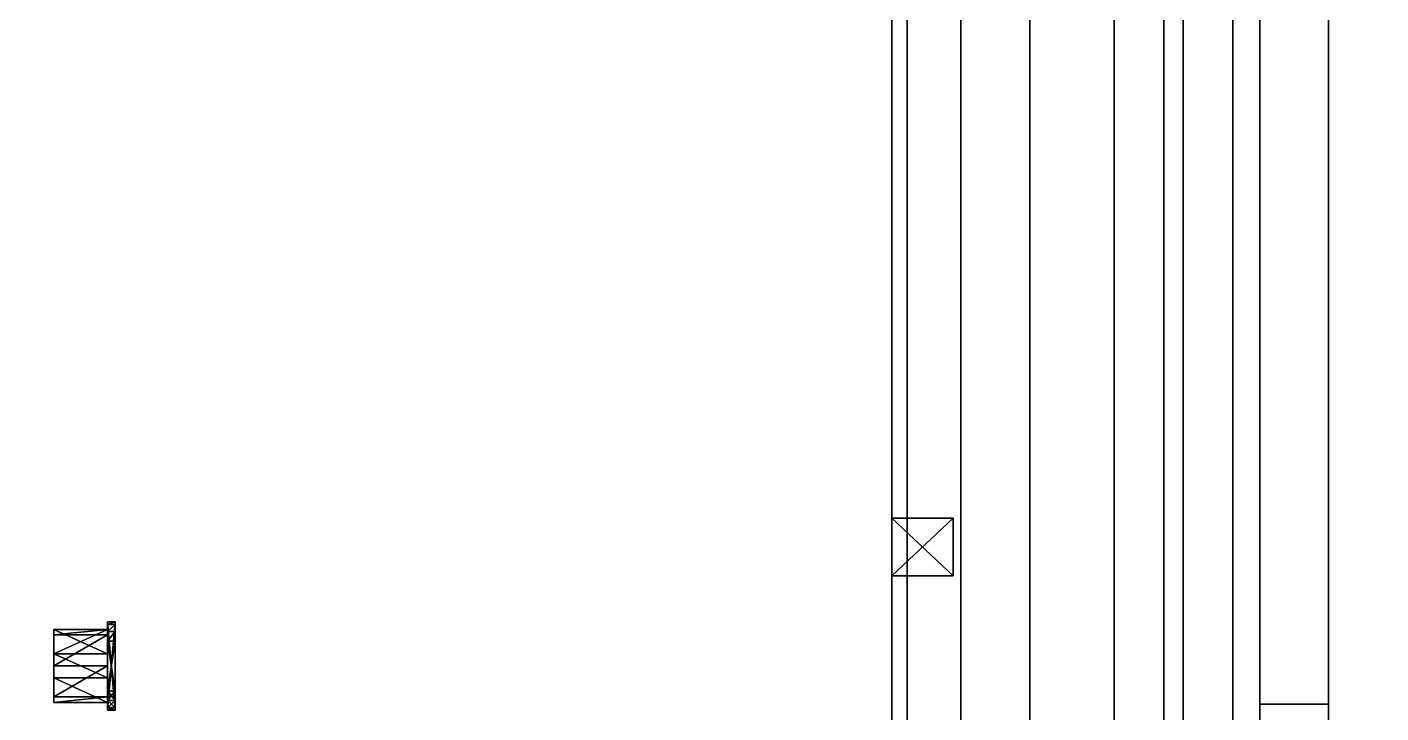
# Model space of a CAD drawing. Extents: x -100 to 4856, y -100 to 4830.
# Drawn here: x 248.3 to 601.6, y 2645.2 to 2824.1 of the extents above; entities that cross this region are included whole.
import ezdxf

# ---------------------------------------------------------------- set-up
doc = ezdxf.new("R2010")
doc.units = 0
for name, color, linetype in [('LAYER0', 7, 'CONTINUOUS'), ('LAYER149', 7, 'CONTINUOUS'), ('LAYER153', 7, 'CONTINUOUS'), ('LAYER162', 7, 'CONTINUOUS'), ('LAYER202', 7, 'CONTINUOUS'), ('LAYER211', 7, 'CONTINUOUS'), ('LAYER230', 7, 'CONTINUOUS'), ('LAYER239', 7, 'CONTINUOUS'), ('LAYER360', 9, 'CONTINUOUS'), ('LAYER539', 7, 'CONTINUOUS'), ('LAYER541', 7, 'CONTINUOUS'), ('LAYER544', 253, 'CONTINUOUS'), ('LAYER551', 7, 'CONTINUOUS'), ('LAYER564', 7, 'CONTINUOUS'), ('LAYER566', 7, 'CONTINUOUS'), ('LAYER569', 253, 'CONTINUOUS'), ('LAYER576', 7, 'CONTINUOUS'), ('LAYER589', 7, 'CONTINUOUS'), ('LAYER591', 7, 'CONTINUOUS'), ('LAYER594', 253, 'CONTINUOUS'), ('LAYER601', 7, 'CONTINUOUS'), ('LAYER614', 7, 'CONTINUOUS'), ('LAYER616', 7, 'CONTINUOUS'), ('LAYER619', 253, 'CONTINUOUS'), ('LAYER626', 7, 'CONTINUOUS'), ('LAYER640', 9, 'CONTINUOUS'), ('LAYER698', 9, 'CONTINUOUS')]:
    doc.layers.add(name, color=color, linetype=linetype)

msp = doc.modelspace()

# ---------------------------------------------------------------- linework, layer by layer
at = {"layer": 'LAYER0', "invisible_edges": 1}
for points in [[(4856, 4830, -5), (-100, -100, -5), (-100, 4830, -5), (4856, 4830, -5)], [(-100, -100, -5), (4856, 4830, -5), (4856, -100, -5), (-100, -100, -5)], [(4856, -100), (-100, 4830), (-100, -100), (4856, -100)], [(-100, 4830), (4856, -100), (4856, 4830), (-100, 4830)]]:
    msp.add_3dface(points, dxfattribs=at)
at = {"layer": 'LAYER149', "invisible_edges": 1}
for points in [[(20, 3036, 80), (570, 2256, 80), (20, 2256, 80), (20, 3036, 80)], [(570, 2256, 80), (20, 3036, 80), (570, 3036, 80), (570, 2256, 80)], [(570, 3036, 98), (20, 2256, 98), (570, 2256, 98), (570, 3036, 98)], [(20, 2256, 98), (570, 3036, 98), (20, 3036, 98), (20, 2256, 98)], [(570, 3036, 98), (570, 2256, 80), (570, 3036, 80), (570, 3036, 98)], [(570, 2256, 80), (570, 3036, 98), (570, 2256, 98), (570, 2256, 80)]]:
    msp.add_3dface(points, dxfattribs=at)
at = {"layer": 'LAYER153', "invisible_edges": 1}
for points in [[(532, 3036, 80), (532, 2256), (532, 2256, 80), (532, 3036, 80)], [(532, 2256), (532, 3036, 80), (532, 3036), (532, 2256)], [(550, 3036), (532, 2256), (532, 3036), (550, 3036)], [(532, 2256), (550, 3036), (550, 2256), (532, 2256)], [(550, 2256, 80), (532, 3036, 80), (532, 2256, 80), (550, 2256, 80)], [(532, 3036, 80), (550, 2256, 80), (550, 3036, 80), (532, 3036, 80)], [(550, 3036), (550, 2256, 80), (550, 2256), (550, 3036)], [(550, 2256, 80), (550, 3036), (550, 3036, 80), (550, 2256, 80)]]:
    msp.add_3dface(points, dxfattribs=at)
at = {"layer": 'LAYER162', "invisible_edges": 1}
for points in [[(20, 2256, 2539), (570, 3036, 2539), (20, 3036, 2539), (20, 2256, 2539)], [(570, 3036, 2539), (20, 2256, 2539), (570, 2256, 2539), (570, 3036, 2539)], [(570, 2256, 2521), (20, 3036, 2521), (570, 3036, 2521), (570, 2256, 2521)], [(20, 3036, 2521), (570, 2256, 2521), (20, 2256, 2521), (20, 3036, 2521)], [(570, 2256, 2521), (570, 3036, 2539), (570, 2256, 2539), (570, 2256, 2521)], [(570, 3036, 2539), (570, 2256, 2521), (570, 3036, 2521), (570, 3036, 2539)]]:
    msp.add_3dface(points, dxfattribs=at)
at = {"layer": 'LAYER202', "invisible_edges": 1}
for points in [[(44.6, 2256, 1984), (510, 3036, 1984), (44.6, 3036, 1984), (44.6, 2256, 1984)], [(510, 3036, 1984), (44.6, 2256, 1984), (510, 2256, 1984), (510, 3036, 1984)], [(510, 2256, 1966), (44.6, 3036, 1966), (510, 3036, 1966), (510, 2256, 1966)], [(44.6, 3036, 1966), (510, 2256, 1966), (44.6, 2256, 1966), (44.6, 3036, 1966)], [(510, 2256, 1966), (510, 3036, 1984), (510, 2256, 1984), (510, 2256, 1966)], [(510, 3036, 1984), (510, 2256, 1966), (510, 3036, 1966), (510, 3036, 1984)]]:
    msp.add_3dface(points, dxfattribs=at)
at = {"layer": 'LAYER211'}
for points in [[(269.3, 2646, 1995), (269.3, 2669, 1979), (269.3, 2669, 1995), (269.3, 2646, 1995)], [(269.3, 2646, 1979), (269.3, 2669, 1979), (269.3, 2646, 1995), (269.3, 2646, 1979)], [(271.29, 2669, 1995), (269.3, 2646, 1995), (271.29, 2646, 1995), (271.29, 2669, 1995)], [(269.3, 2669, 1995), (269.3, 2646, 1995), (271.29, 2669, 1995), (269.3, 2669, 1995)], [(271.29, 2669, 1979), (269.3, 2669, 1995), (271.29, 2669, 1995), (271.29, 2669, 1979)], [(269.3, 2669, 1979), (269.3, 2669, 1995), (271.29, 2669, 1979), (269.3, 2669, 1979)], [(269.3, 2669, 1995), (271.29, 2669, 1979), (269.3, 2669, 1979), (269.3, 2669, 1995)], [(271.29, 2669, 1995), (271.29, 2669, 1979), (269.3, 2669, 1995), (271.29, 2669, 1995)], [(271.29, 2646, 1995), (269.3, 2669, 1995), (271.29, 2669, 1995), (271.29, 2646, 1995)], [(269.3, 2646, 1995), (269.3, 2669, 1995), (271.29, 2646, 1995), (269.3, 2646, 1995)], [(269.3, 2668.33, 1976.5), (271.29, 2669, 1979), (271.29, 2668.33, 1976.5), (269.3, 2668.33, 1976.5)], [(269.3, 2669, 1979), (271.29, 2669, 1979), (269.3, 2668.33, 1976.5), (269.3, 2669, 1979)], [(269.3, 2646, 1979), (269.3, 2669, 1995), (269.3, 2669, 1979), (269.3, 2646, 1979)], [(269.3, 2646, 1995), (269.3, 2669, 1995), (269.3, 2646, 1979), (269.3, 2646, 1995)], [(269.3, 2646.67, 1976.5), (269.3, 2669, 1979), (269.3, 2668.33, 1976.5), (269.3, 2646.67, 1976.5)], [(269.3, 2646, 1979), (269.3, 2669, 1979), (269.3, 2646.67, 1976.5), (269.3, 2646, 1979)], [(269.3, 2668.33, 1976.5), (269.3, 2646, 1979), (269.3, 2669, 1979), (269.3, 2668.33, 1976.5)], [(271.29, 2669, 1979), (269.3, 2668.33, 1976.5), (271.29, 2668.33, 1976.5), (271.29, 2669, 1979)], [(269.3, 2669, 1979), (269.3, 2668.33, 1976.5), (271.29, 2669, 1979), (269.3, 2669, 1979)], [(269.3, 2666.5, 1974.67), (271.29, 2668.33, 1976.5), (271.29, 2666.5, 1974.67), (269.3, 2666.5, 1974.67)], [(269.3, 2668.33, 1976.5), (271.29, 2668.33, 1976.5), (269.3, 2666.5, 1974.67), (269.3, 2668.33, 1976.5)], [(269.3, 2648.5, 1974.67), (269.3, 2668.33, 1976.5), (269.3, 2666.5, 1974.67), (269.3, 2648.5, 1974.67)], [(269.3, 2646.67, 1976.5), (269.3, 2668.33, 1976.5), (269.3, 2648.5, 1974.67), (269.3, 2646.67, 1976.5)], [(269.3, 2646.67, 1976.5), (269.3, 2646, 1979), (269.3, 2668.33, 1976.5), (269.3, 2646.67, 1976.5)], [(269.3, 2666.5, 1974.67), (269.3, 2646.67, 1976.5), (269.3, 2668.33, 1976.5), (269.3, 2666.5, 1974.67)], [(271.29, 2668.33, 1976.5), (269.3, 2666.5, 1974.67), (271.29, 2666.5, 1974.67), (271.29, 2668.33, 1976.5)], [(269.3, 2668.33, 1976.5), (269.3, 2666.5, 1974.67), (271.29, 2668.33, 1976.5), (269.3, 2668.33, 1976.5)], [(271.29, 2646, 1995), (271.29, 2669, 1979), (271.29, 2669, 1995), (271.29, 2646, 1995)], [(271.29, 2646, 1979), (271.29, 2669, 1979), (271.29, 2646, 1995), (271.29, 2646, 1979)], [(271.29, 2669, 1979), (271.29, 2646, 1995), (271.29, 2646, 1979), (271.29, 2669, 1979)], [(271.29, 2669, 1995), (271.29, 2646, 1995), (271.29, 2669, 1979), (271.29, 2669, 1995)], [(271.29, 2669, 1979), (271.29, 2646.67, 1976.5), (271.29, 2668.33, 1976.5), (271.29, 2669, 1979)], [(271.29, 2646, 1979), (271.29, 2646.67, 1976.5), (271.29, 2669, 1979), (271.29, 2646, 1979)], [(271.29, 2668.33, 1976.5), (271.29, 2646, 1979), (271.29, 2669, 1979), (271.29, 2668.33, 1976.5)], [(271.29, 2668.33, 1976.5), (271.29, 2646.67, 1976.5), (271.29, 2666.5, 1974.67), (271.29, 2668.33, 1976.5)], [(271.29, 2646.67, 1976.5), (271.29, 2646, 1979), (271.29, 2668.33, 1976.5), (271.29, 2646.67, 1976.5)], [(271.29, 2666.5, 1974.67), (271.29, 2646.67, 1976.5), (271.29, 2668.33, 1976.5), (271.29, 2666.5, 1974.67)], [(255.3, 2665.583, 1979.613), (269.3, 2667.018, 1988.569), (269.3, 2665.583, 1979.613), (255.3, 2665.583, 1979.613)], [(255.3, 2667.018, 1988.569), (269.3, 2667.018, 1988.569), (255.3, 2665.583, 1979.613), (255.3, 2667.018, 1988.569)], [(255.3, 2657.5, 1995), (255.3, 2667.018, 1988.569), (255.3, 2657.5, 1988.5), (255.3, 2657.5, 1995)], [(255.3, 2660.623, 1995), (255.3, 2667.018, 1988.569), (255.3, 2657.5, 1995), (255.3, 2660.623, 1995)], [(269.3, 2667.018, 1988.569), (255.3, 2660.623, 1995), (269.3, 2660.623, 1995), (269.3, 2667.018, 1988.569)], [(255.3, 2667.018, 1988.569), (255.3, 2660.623, 1995), (269.3, 2667.018, 1988.569), (255.3, 2667.018, 1988.569)], [(255.3, 2667.018, 1988.569), (255.3, 2665.583, 1979.613), (255.3, 2657.5, 1988.5), (255.3, 2667.018, 1988.569)], [(269.3, 2667.018, 1988.569), (255.3, 2665.583, 1979.613), (269.3, 2665.583, 1979.613), (269.3, 2667.018, 1988.569)], [(255.3, 2667.018, 1988.569), (255.3, 2665.583, 1979.613), (269.3, 2667.018, 1988.569), (255.3, 2667.018, 1988.569)], [(269.3, 2660.623, 1995), (255.3, 2667.018, 1988.569), (269.3, 2667.018, 1988.569), (269.3, 2660.623, 1995)], [(255.3, 2660.623, 1995), (255.3, 2667.018, 1988.569), (269.3, 2660.623, 1995), (255.3, 2660.623, 1995)], [(255.3, 2667.018, 1988.569), (255.3, 2665.583, 1979.613), (255.3, 2657.5, 1988.5), (255.3, 2667.018, 1988.569)], [(255.3, 2657.5, 1995), (255.3, 2667.018, 1988.569), (255.3, 2657.5, 1988.5), (255.3, 2657.5, 1995)], [(255.3, 2660.623, 1995), (255.3, 2667.018, 1988.569), (255.3, 2657.5, 1995), (255.3, 2660.623, 1995)], [(255.3, 2657.5, 1982), (255.3, 2665.583, 1979.613), (255.3, 2657.5, 1975.5), (255.3, 2657.5, 1982)], [(255.3, 2657.5, 1975.5), (269.3, 2665.583, 1979.613), (269.3, 2657.5, 1975.5), (255.3, 2657.5, 1975.5)], [(255.3, 2665.583, 1979.613), (269.3, 2665.583, 1979.613), (255.3, 2657.5, 1975.5), (255.3, 2665.583, 1979.613)], [(255.3, 2657.5, 1988.5), (255.3, 2665.583, 1979.613), (255.3, 2657.5, 1982), (255.3, 2657.5, 1988.5)], [(269.3, 2665.583, 1979.613), (255.3, 2657.5, 1975.5), (269.3, 2657.5, 1975.5), (269.3, 2665.583, 1979.613)], [(255.3, 2665.583, 1979.613), (255.3, 2657.5, 1975.5), (269.3, 2665.583, 1979.613), (255.3, 2665.583, 1979.613)], [(255.3, 2665.583, 1979.613), (255.3, 2657.5, 1975.5), (255.3, 2657.5, 1982), (255.3, 2665.583, 1979.613)], [(255.3, 2657.5, 1988.5), (255.3, 2665.583, 1979.613), (255.3, 2657.5, 1982), (255.3, 2657.5, 1988.5)], [(269.3, 2664, 1974), (271.29, 2666.5, 1974.67), (271.29, 2664, 1974), (269.3, 2664, 1974)], [(269.3, 2666.5, 1974.67), (271.29, 2666.5, 1974.67), (269.3, 2664, 1974), (269.3, 2666.5, 1974.67)], [(269.3, 2651, 1974), (269.3, 2666.5, 1974.67), (269.3, 2664, 1974), (269.3, 2651, 1974)], [(269.3, 2648.5, 1974.67), (269.3, 2666.5, 1974.67), (269.3, 2651, 1974), (269.3, 2648.5, 1974.67)], [(269.3, 2648.5, 1974.67), (269.3, 2646.67, 1976.5), (269.3, 2666.5, 1974.67), (269.3, 2648.5, 1974.67)], [(269.3, 2664, 1974), (269.3, 2648.5, 1974.67), (269.3, 2666.5, 1974.67), (269.3, 2664, 1974)], [(271.29, 2666.5, 1974.67), (269.3, 2664, 1974), (271.29, 2664, 1974), (271.29, 2666.5, 1974.67)], [(269.3, 2666.5, 1974.67), (269.3, 2664, 1974), (271.29, 2666.5, 1974.67), (269.3, 2666.5, 1974.67)], [(271.29, 2666.5, 1974.67), (271.29, 2646.67, 1976.5), (271.29, 2648.5, 1974.67), (271.29, 2666.5, 1974.67)], [(271.29, 2666.5, 1974.67), (271.29, 2648.5, 1974.67), (271.29, 2664, 1974), (271.29, 2666.5, 1974.67)], [(271.29, 2648.5, 1974.67), (271.29, 2646.67, 1976.5), (271.29, 2666.5, 1974.67), (271.29, 2648.5, 1974.67)], [(271.29, 2664, 1974), (271.29, 2648.5, 1974.67), (271.29, 2666.5, 1974.67), (271.29, 2664, 1974)], [(269.3, 2651, 1974), (271.29, 2664, 1974), (269.3, 2664, 1974), (269.3, 2651, 1974)], [(271.29, 2651, 1974), (271.29, 2664, 1974), (269.3, 2651, 1974), (271.29, 2651, 1974)], [(271.29, 2651, 1974), (269.3, 2664, 1974), (271.29, 2664, 1974), (271.29, 2651, 1974)], [(269.3, 2651, 1974), (269.3, 2664, 1974), (271.29, 2651, 1974), (269.3, 2651, 1974)], [(269.3, 2651, 1974), (269.3, 2648.5, 1974.67), (269.3, 2664, 1974), (269.3, 2651, 1974)], [(271.29, 2664, 1974), (271.29, 2648.5, 1974.67), (271.29, 2651, 1974), (271.29, 2664, 1974)], [(271.29, 2651, 1974), (271.29, 2648.5, 1974.67), (271.29, 2664, 1974), (271.29, 2651, 1974)], [(255.3, 2660.623, 1995), (269.3, 2654.377, 1995), (269.3, 2660.623, 1995), (255.3, 2660.623, 1995)], [(255.3, 2654.377, 1995), (269.3, 2654.377, 1995), (255.3, 2660.623, 1995), (255.3, 2654.377, 1995)], [(269.3, 2654.377, 1995), (255.3, 2660.623, 1995), (269.3, 2660.623, 1995), (269.3, 2654.377, 1995)], [(255.3, 2654.377, 1995), (255.3, 2660.623, 1995), (269.3, 2654.377, 1995), (255.3, 2654.377, 1995)], [(255.3, 2649.417, 1979.613), (255.3, 2657.5, 1982), (255.3, 2657.5, 1975.5), (255.3, 2649.417, 1979.613)], [(255.3, 2647.982, 1988.569), (255.3, 2657.5, 1982), (255.3, 2649.417, 1979.613), (255.3, 2647.982, 1988.569)], [(255.3, 2657.5, 1988.5), (255.3, 2657.5, 1982), (255.3, 2647.982, 1988.569), (255.3, 2657.5, 1988.5)], [(255.3, 2654.377, 1995), (255.3, 2657.5, 1988.5), (255.3, 2647.982, 1988.569), (255.3, 2654.377, 1995)], [(255.3, 2657.5, 1995), (255.3, 2657.5, 1988.5), (255.3, 2654.377, 1995), (255.3, 2657.5, 1995)], [(269.3, 2657.5, 1975.5), (255.3, 2649.417, 1979.613), (255.3, 2657.5, 1975.5), (269.3, 2657.5, 1975.5)], [(269.3, 2649.417, 1979.613), (255.3, 2649.417, 1979.613), (269.3, 2657.5, 1975.5), (269.3, 2649.417, 1979.613)], [(269.3, 2657.5, 1975.5), (255.3, 2649.417, 1979.613), (269.3, 2649.417, 1979.613), (269.3, 2657.5, 1975.5)], [(255.3, 2657.5, 1975.5), (255.3, 2649.417, 1979.613), (269.3, 2657.5, 1975.5), (255.3, 2657.5, 1975.5)], [(255.3, 2649.417, 1979.613), (255.3, 2657.5, 1975.5), (255.3, 2657.5, 1982), (255.3, 2649.417, 1979.613)], [(255.3, 2657.5, 1988.5), (255.3, 2649.417, 1979.613), (255.3, 2657.5, 1982), (255.3, 2657.5, 1988.5)], [(255.3, 2647.982, 1988.569), (255.3, 2649.417, 1979.613), (255.3, 2657.5, 1988.5), (255.3, 2647.982, 1988.569)], [(255.3, 2657.5, 1995), (255.3, 2647.982, 1988.569), (255.3, 2657.5, 1988.5), (255.3, 2657.5, 1995)], [(255.3, 2654.377, 1995), (255.3, 2647.982, 1988.569), (255.3, 2657.5, 1995), (255.3, 2654.377, 1995)], [(271.3, 2660.42, 1984.092), (271.3, 2654.58, 1995), (271.3, 2654.58, 1984.092), (271.3, 2660.42, 1984.092)], [(271.3, 2660.42, 1995), (271.3, 2654.58, 1995), (271.3, 2660.42, 1984.092), (271.3, 2660.42, 1995)], [(269.3, 2647.982, 1988.569), (255.3, 2654.377, 1995), (255.3, 2647.982, 1988.569), (269.3, 2647.982, 1988.569)], [(269.3, 2654.377, 1995), (255.3, 2654.377, 1995), (269.3, 2647.982, 1988.569), (269.3, 2654.377, 1995)], [(269.3, 2647.982, 1988.569), (255.3, 2654.377, 1995), (269.3, 2654.377, 1995), (269.3, 2647.982, 1988.569)], [(255.3, 2647.982, 1988.569), (255.3, 2654.377, 1995), (269.3, 2647.982, 1988.569), (255.3, 2647.982, 1988.569)], [(271.29, 2651, 1974), (269.3, 2648.5, 1974.67), (269.3, 2651, 1974), (271.29, 2651, 1974)], [(271.29, 2648.5, 1974.67), (269.3, 2648.5, 1974.67), (271.29, 2651, 1974), (271.29, 2648.5, 1974.67)], [(271.29, 2648.5, 1974.67), (269.3, 2651, 1974), (271.29, 2651, 1974), (271.29, 2648.5, 1974.67)], [(269.3, 2648.5, 1974.67), (269.3, 2651, 1974), (271.29, 2648.5, 1974.67), (269.3, 2648.5, 1974.67)], [(269.3, 2649.417, 1979.613), (255.3, 2647.982, 1988.569), (255.3, 2649.417, 1979.613), (269.3, 2649.417, 1979.613)], [(269.3, 2647.982, 1988.569), (255.3, 2647.982, 1988.569), (269.3, 2649.417, 1979.613), (269.3, 2647.982, 1988.569)], [(269.3, 2649.417, 1979.613), (255.3, 2647.982, 1988.569), (269.3, 2647.982, 1988.569), (269.3, 2649.417, 1979.613)], [(255.3, 2649.417, 1979.613), (255.3, 2647.982, 1988.569), (269.3, 2649.417, 1979.613), (255.3, 2649.417, 1979.613)], [(271.29, 2648.5, 1974.67), (269.3, 2646.67, 1976.5), (269.3, 2648.5, 1974.67), (271.29, 2648.5, 1974.67)], [(271.29, 2646.67, 1976.5), (269.3, 2646.67, 1976.5), (271.29, 2648.5, 1974.67), (271.29, 2646.67, 1976.5)], [(271.29, 2646.67, 1976.5), (269.3, 2648.5, 1974.67), (271.29, 2648.5, 1974.67), (271.29, 2646.67, 1976.5)], [(269.3, 2646.67, 1976.5), (269.3, 2648.5, 1974.67), (271.29, 2646.67, 1976.5), (269.3, 2646.67, 1976.5)], [(271.29, 2646.67, 1976.5), (269.3, 2646, 1979), (269.3, 2646.67, 1976.5), (271.29, 2646.67, 1976.5)], [(271.29, 2646, 1979), (269.3, 2646, 1979), (271.29, 2646.67, 1976.5), (271.29, 2646, 1979)], [(271.29, 2646, 1979), (269.3, 2646.67, 1976.5), (271.29, 2646.67, 1976.5), (271.29, 2646, 1979)], [(269.3, 2646, 1979), (269.3, 2646.67, 1976.5), (271.29, 2646, 1979), (269.3, 2646, 1979)], [(269.3, 2646, 1979), (271.29, 2646, 1995), (271.29, 2646, 1979), (269.3, 2646, 1979)], [(269.3, 2646, 1995), (271.29, 2646, 1995), (269.3, 2646, 1979), (269.3, 2646, 1995)], [(271.29, 2646, 1995), (269.3, 2646, 1979), (271.29, 2646, 1979), (271.29, 2646, 1995)], [(269.3, 2646, 1995), (269.3, 2646, 1979), (271.29, 2646, 1995), (269.3, 2646, 1995)]]:
    msp.add_3dface(points, dxfattribs=at)
at = {"layer": 'LAYER230', "invisible_edges": 1}
for points in [[(44.6, 2256, 866), (510, 3036, 866), (44.6, 3036, 866), (44.6, 2256, 866)], [(510, 3036, 866), (44.6, 2256, 866), (510, 2256, 866), (510, 3036, 866)], [(510, 2256, 848), (44.6, 3036, 848), (510, 3036, 848), (510, 2256, 848)], [(44.6, 3036, 848), (510, 2256, 848), (44.6, 2256, 848), (44.6, 3036, 848)], [(510, 2256, 848), (510, 3036, 866), (510, 2256, 866), (510, 2256, 848)], [(510, 3036, 866), (510, 2256, 848), (510, 3036, 848), (510, 3036, 866)]]:
    msp.add_3dface(points, dxfattribs=at)
at = {"layer": 'LAYER239'}
for points in [[(269.3, 2646, 877), (269.3, 2669, 861), (269.3, 2669, 877), (269.3, 2646, 877)], [(269.3, 2646, 861), (269.3, 2669, 861), (269.3, 2646, 877), (269.3, 2646, 861)], [(271.29, 2669, 877), (269.3, 2646, 877), (271.29, 2646, 877), (271.29, 2669, 877)], [(269.3, 2669, 877), (269.3, 2646, 877), (271.29, 2669, 877), (269.3, 2669, 877)], [(271.29, 2669, 861), (269.3, 2669, 877), (271.29, 2669, 877), (271.29, 2669, 861)], [(269.3, 2669, 861), (269.3, 2669, 877), (271.29, 2669, 861), (269.3, 2669, 861)], [(269.3, 2669, 877), (271.29, 2669, 861), (269.3, 2669, 861), (269.3, 2669, 877)], [(271.29, 2669, 877), (271.29, 2669, 861), (269.3, 2669, 877), (271.29, 2669, 877)], [(271.29, 2646, 877), (269.3, 2669, 877), (271.29, 2669, 877), (271.29, 2646, 877)], [(269.3, 2646, 877), (269.3, 2669, 877), (271.29, 2646, 877), (269.3, 2646, 877)], [(269.3, 2668.33, 858.5), (271.29, 2669, 861), (271.29, 2668.33, 858.5), (269.3, 2668.33, 858.5)], [(269.3, 2669, 861), (271.29, 2669, 861), (269.3, 2668.33, 858.5), (269.3, 2669, 861)], [(269.3, 2646, 861), (269.3, 2669, 877), (269.3, 2669, 861), (269.3, 2646, 861)], [(269.3, 2646, 877), (269.3, 2669, 877), (269.3, 2646, 861), (269.3, 2646, 877)], [(269.3, 2646.67, 858.5), (269.3, 2669, 861), (269.3, 2668.33, 858.5), (269.3, 2646.67, 858.5)], [(269.3, 2646, 861), (269.3, 2669, 861), (269.3, 2646.67, 858.5), (269.3, 2646, 861)], [(269.3, 2668.33, 858.5), (269.3, 2646, 861), (269.3, 2669, 861), (269.3, 2668.33, 858.5)], [(271.29, 2669, 861), (269.3, 2668.33, 858.5), (271.29, 2668.33, 858.5), (271.29, 2669, 861)], [(269.3, 2669, 861), (269.3, 2668.33, 858.5), (271.29, 2669, 861), (269.3, 2669, 861)], [(269.3, 2666.5, 856.6699), (271.29, 2668.33, 858.5), (271.29, 2666.5, 856.6699), (269.3, 2666.5, 856.6699)], [(269.3, 2668.33, 858.5), (271.29, 2668.33, 858.5), (269.3, 2666.5, 856.6699), (269.3, 2668.33, 858.5)], [(269.3, 2648.5, 856.6699), (269.3, 2668.33, 858.5), (269.3, 2666.5, 856.6699), (269.3, 2648.5, 856.6699)], [(269.3, 2646.67, 858.5), (269.3, 2668.33, 858.5), (269.3, 2648.5, 856.6699), (269.3, 2646.67, 858.5)], [(269.3, 2646.67, 858.5), (269.3, 2646, 861), (269.3, 2668.33, 858.5), (269.3, 2646.67, 858.5)], [(269.3, 2666.5, 856.6699), (269.3, 2646.67, 858.5), (269.3, 2668.33, 858.5), (269.3, 2666.5, 856.6699)], [(271.29, 2668.33, 858.5), (269.3, 2666.5, 856.6699), (271.29, 2666.5, 856.6699), (271.29, 2668.33, 858.5)], [(269.3, 2668.33, 858.5), (269.3, 2666.5, 856.6699), (271.29, 2668.33, 858.5), (269.3, 2668.33, 858.5)], [(271.29, 2646, 877), (271.29, 2669, 861), (271.29, 2669, 877), (271.29, 2646, 877)], [(271.29, 2646, 861), (271.29, 2669, 861), (271.29, 2646, 877), (271.29, 2646, 861)], [(271.29, 2669, 861), (271.29, 2646, 877), (271.29, 2646, 861), (271.29, 2669, 861)], [(271.29, 2669, 877), (271.29, 2646, 877), (271.29, 2669, 861), (271.29, 2669, 877)], [(271.29, 2669, 861), (271.29, 2646.67, 858.5), (271.29, 2668.33, 858.5), (271.29, 2669, 861)], [(271.29, 2646, 861), (271.29, 2646.67, 858.5), (271.29, 2669, 861), (271.29, 2646, 861)], [(271.29, 2668.33, 858.5), (271.29, 2646, 861), (271.29, 2669, 861), (271.29, 2668.33, 858.5)], [(271.29, 2668.33, 858.5), (271.29, 2646.67, 858.5), (271.29, 2666.5, 856.6699), (271.29, 2668.33, 858.5)], [(271.29, 2646.67, 858.5), (271.29, 2646, 861), (271.29, 2668.33, 858.5), (271.29, 2646.67, 858.5)], [(271.29, 2666.5, 856.6699), (271.29, 2646.67, 858.5), (271.29, 2668.33, 858.5), (271.29, 2666.5, 856.6699)], [(255.3, 2665.583, 861.613), (269.3, 2667.018, 870.5686), (269.3, 2665.583, 861.613), (255.3, 2665.583, 861.613)], [(255.3, 2667.018, 870.5686), (269.3, 2667.018, 870.5686), (255.3, 2665.583, 861.613), (255.3, 2667.018, 870.5686)], [(255.3, 2657.5, 877), (255.3, 2667.018, 870.5686), (255.3, 2657.5, 870.5), (255.3, 2657.5, 877)], [(255.3, 2660.623, 877), (255.3, 2667.018, 870.5686), (255.3, 2657.5, 877), (255.3, 2660.623, 877)], [(269.3, 2667.018, 870.5686), (255.3, 2660.623, 877), (269.3, 2660.623, 877), (269.3, 2667.018, 870.5686)], [(255.3, 2667.018, 870.5686), (255.3, 2660.623, 877), (269.3, 2667.018, 870.5686), (255.3, 2667.018, 870.5686)], [(255.3, 2667.018, 870.5686), (255.3, 2665.583, 861.613), (255.3, 2657.5, 870.5), (255.3, 2667.018, 870.5686)], [(269.3, 2667.018, 870.5686), (255.3, 2665.583, 861.613), (269.3, 2665.583, 861.613), (269.3, 2667.018, 870.5686)], [(255.3, 2667.018, 870.5686), (255.3, 2665.583, 861.613), (269.3, 2667.018, 870.5686), (255.3, 2667.018, 870.5686)], [(269.3, 2660.623, 877), (255.3, 2667.018, 870.5686), (269.3, 2667.018, 870.5686), (269.3, 2660.623, 877)], [(255.3, 2660.623, 877), (255.3, 2667.018, 870.5686), (269.3, 2660.623, 877), (255.3, 2660.623, 877)], [(255.3, 2667.018, 870.5686), (255.3, 2665.583, 861.613), (255.3, 2657.5, 870.5), (255.3, 2667.018, 870.5686)], [(255.3, 2657.5, 877), (255.3, 2667.018, 870.5686), (255.3, 2657.5, 870.5), (255.3, 2657.5, 877)], [(255.3, 2660.623, 877), (255.3, 2667.018, 870.5686), (255.3, 2657.5, 877), (255.3, 2660.623, 877)], [(255.3, 2657.5, 864), (255.3, 2665.583, 861.613), (255.3, 2657.5, 857.5), (255.3, 2657.5, 864)], [(255.3, 2657.5, 857.5), (269.3, 2665.583, 861.613), (269.3, 2657.5, 857.5), (255.3, 2657.5, 857.5)], [(255.3, 2665.583, 861.613), (269.3, 2665.583, 861.613), (255.3, 2657.5, 857.5), (255.3, 2665.583, 861.613)], [(255.3, 2657.5, 870.5), (255.3, 2665.583, 861.613), (255.3, 2657.5, 864), (255.3, 2657.5, 870.5)], [(269.3, 2665.583, 861.613), (255.3, 2657.5, 857.5), (269.3, 2657.5, 857.5), (269.3, 2665.583, 861.613)], [(255.3, 2665.583, 861.613), (255.3, 2657.5, 857.5), (269.3, 2665.583, 861.613), (255.3, 2665.583, 861.613)], [(255.3, 2665.583, 861.613), (255.3, 2657.5, 857.5), (255.3, 2657.5, 864), (255.3, 2665.583, 861.613)], [(255.3, 2657.5, 870.5), (255.3, 2665.583, 861.613), (255.3, 2657.5, 864), (255.3, 2657.5, 870.5)], [(269.3, 2664, 856), (271.29, 2666.5, 856.6699), (271.29, 2664, 856), (269.3, 2664, 856)], [(269.3, 2666.5, 856.6699), (271.29, 2666.5, 856.6699), (269.3, 2664, 856), (269.3, 2666.5, 856.6699)], [(269.3, 2651, 856), (269.3, 2666.5, 856.6699), (269.3, 2664, 856), (269.3, 2651, 856)], [(269.3, 2648.5, 856.6699), (269.3, 2666.5, 856.6699), (269.3, 2651, 856), (269.3, 2648.5, 856.6699)], [(269.3, 2648.5, 856.6699), (269.3, 2646.67, 858.5), (269.3, 2666.5, 856.6699), (269.3, 2648.5, 856.6699)], [(269.3, 2664, 856), (269.3, 2648.5, 856.6699), (269.3, 2666.5, 856.6699), (269.3, 2664, 856)], [(271.29, 2666.5, 856.6699), (269.3, 2664, 856), (271.29, 2664, 856), (271.29, 2666.5, 856.6699)], [(269.3, 2666.5, 856.6699), (269.3, 2664, 856), (271.29, 2666.5, 856.6699), (269.3, 2666.5, 856.6699)], [(271.29, 2666.5, 856.6699), (271.29, 2646.67, 858.5), (271.29, 2648.5, 856.6699), (271.29, 2666.5, 856.6699)], [(271.29, 2666.5, 856.6699), (271.29, 2648.5, 856.6699), (271.29, 2664, 856), (271.29, 2666.5, 856.6699)], [(271.29, 2648.5, 856.6699), (271.29, 2646.67, 858.5), (271.29, 2666.5, 856.6699), (271.29, 2648.5, 856.6699)], [(271.29, 2664, 856), (271.29, 2648.5, 856.6699), (271.29, 2666.5, 856.6699), (271.29, 2664, 856)], [(269.3, 2651, 856), (271.29, 2664, 856), (269.3, 2664, 856), (269.3, 2651, 856)], [(271.29, 2651, 856), (271.29, 2664, 856), (269.3, 2651, 856), (271.29, 2651, 856)], [(271.29, 2651, 856), (269.3, 2664, 856), (271.29, 2664, 856), (271.29, 2651, 856)], [(269.3, 2651, 856), (269.3, 2664, 856), (271.29, 2651, 856), (269.3, 2651, 856)], [(269.3, 2651, 856), (269.3, 2648.5, 856.6699), (269.3, 2664, 856), (269.3, 2651, 856)], [(271.29, 2664, 856), (271.29, 2648.5, 856.6699), (271.29, 2651, 856), (271.29, 2664, 856)], [(271.29, 2651, 856), (271.29, 2648.5, 856.6699), (271.29, 2664, 856), (271.29, 2651, 856)], [(255.3, 2660.623, 877), (269.3, 2654.377, 877), (269.3, 2660.623, 877), (255.3, 2660.623, 877)], [(255.3, 2654.377, 877), (269.3, 2654.377, 877), (255.3, 2660.623, 877), (255.3, 2654.377, 877)], [(269.3, 2654.377, 877), (255.3, 2660.623, 877), (269.3, 2660.623, 877), (269.3, 2654.377, 877)], [(255.3, 2654.377, 877), (255.3, 2660.623, 877), (269.3, 2654.377, 877), (255.3, 2654.377, 877)], [(255.3, 2649.417, 861.613), (255.3, 2657.5, 864), (255.3, 2657.5, 857.5), (255.3, 2649.417, 861.613)], [(255.3, 2647.982, 870.5686), (255.3, 2657.5, 864), (255.3, 2649.417, 861.613), (255.3, 2647.982, 870.5686)], [(255.3, 2657.5, 870.5), (255.3, 2657.5, 864), (255.3, 2647.982, 870.5686), (255.3, 2657.5, 870.5)], [(255.3, 2654.377, 877), (255.3, 2657.5, 870.5), (255.3, 2647.982, 870.5686), (255.3, 2654.377, 877)], [(255.3, 2657.5, 877), (255.3, 2657.5, 870.5), (255.3, 2654.377, 877), (255.3, 2657.5, 877)], [(269.3, 2657.5, 857.5), (255.3, 2649.417, 861.613), (255.3, 2657.5, 857.5), (269.3, 2657.5, 857.5)], [(269.3, 2649.417, 861.613), (255.3, 2649.417, 861.613), (269.3, 2657.5, 857.5), (269.3, 2649.417, 861.613)], [(269.3, 2657.5, 857.5), (255.3, 2649.417, 861.613), (269.3, 2649.417, 861.613), (269.3, 2657.5, 857.5)], [(255.3, 2657.5, 857.5), (255.3, 2649.417, 861.613), (269.3, 2657.5, 857.5), (255.3, 2657.5, 857.5)], [(255.3, 2649.417, 861.613), (255.3, 2657.5, 857.5), (255.3, 2657.5, 864), (255.3, 2649.417, 861.613)], [(255.3, 2657.5, 870.5), (255.3, 2649.417, 861.613), (255.3, 2657.5, 864), (255.3, 2657.5, 870.5)], [(255.3, 2647.982, 870.5686), (255.3, 2649.417, 861.613), (255.3, 2657.5, 870.5), (255.3, 2647.982, 870.5686)], [(255.3, 2657.5, 877), (255.3, 2647.982, 870.5686), (255.3, 2657.5, 870.5), (255.3, 2657.5, 877)], [(255.3, 2654.377, 877), (255.3, 2647.982, 870.5686), (255.3, 2657.5, 877), (255.3, 2654.377, 877)], [(271.3, 2660.42, 866.0916), (271.3, 2654.58, 877), (271.3, 2654.58, 866.0916), (271.3, 2660.42, 866.0916)], [(271.3, 2660.42, 877), (271.3, 2654.58, 877), (271.3, 2660.42, 866.0916), (271.3, 2660.42, 877)], [(269.3, 2647.982, 870.5686), (255.3, 2654.377, 877), (255.3, 2647.982, 870.5686), (269.3, 2647.982, 870.5686)], [(269.3, 2654.377, 877), (255.3, 2654.377, 877), (269.3, 2647.982, 870.5686), (269.3, 2654.377, 877)], [(269.3, 2647.982, 870.5686), (255.3, 2654.377, 877), (269.3, 2654.377, 877), (269.3, 2647.982, 870.5686)], [(255.3, 2647.982, 870.5686), (255.3, 2654.377, 877), (269.3, 2647.982, 870.5686), (255.3, 2647.982, 870.5686)], [(271.29, 2651, 856), (269.3, 2648.5, 856.6699), (269.3, 2651, 856), (271.29, 2651, 856)], [(271.29, 2648.5, 856.6699), (269.3, 2648.5, 856.6699), (271.29, 2651, 856), (271.29, 2648.5, 856.6699)], [(271.29, 2648.5, 856.6699), (269.3, 2651, 856), (271.29, 2651, 856), (271.29, 2648.5, 856.6699)], [(269.3, 2648.5, 856.6699), (269.3, 2651, 856), (271.29, 2648.5, 856.6699), (269.3, 2648.5, 856.6699)], [(269.3, 2649.417, 861.613), (255.3, 2647.982, 870.5686), (255.3, 2649.417, 861.613), (269.3, 2649.417, 861.613)], [(269.3, 2647.982, 870.5686), (255.3, 2647.982, 870.5686), (269.3, 2649.417, 861.613), (269.3, 2647.982, 870.5686)], [(269.3, 2649.417, 861.613), (255.3, 2647.982, 870.5686), (269.3, 2647.982, 870.5686), (269.3, 2649.417, 861.613)], [(255.3, 2649.417, 861.613), (255.3, 2647.982, 870.5686), (269.3, 2649.417, 861.613), (255.3, 2649.417, 861.613)], [(271.29, 2648.5, 856.6699), (269.3, 2646.67, 858.5), (269.3, 2648.5, 856.6699), (271.29, 2648.5, 856.6699)], [(271.29, 2646.67, 858.5), (269.3, 2646.67, 858.5), (271.29, 2648.5, 856.6699), (271.29, 2646.67, 858.5)], [(271.29, 2646.67, 858.5), (269.3, 2648.5, 856.6699), (271.29, 2648.5, 856.6699), (271.29, 2646.67, 858.5)], [(269.3, 2646.67, 858.5), (269.3, 2648.5, 856.6699), (271.29, 2646.67, 858.5), (269.3, 2646.67, 858.5)], [(271.29, 2646.67, 858.5), (269.3, 2646, 861), (269.3, 2646.67, 858.5), (271.29, 2646.67, 858.5)], [(271.29, 2646, 861), (269.3, 2646, 861), (271.29, 2646.67, 858.5), (271.29, 2646, 861)], [(271.29, 2646, 861), (269.3, 2646.67, 858.5), (271.29, 2646.67, 858.5), (271.29, 2646, 861)], [(269.3, 2646, 861), (269.3, 2646.67, 858.5), (271.29, 2646, 861), (269.3, 2646, 861)], [(269.3, 2646, 861), (271.29, 2646, 877), (271.29, 2646, 861), (269.3, 2646, 861)], [(269.3, 2646, 877), (271.29, 2646, 877), (269.3, 2646, 861), (269.3, 2646, 877)], [(271.29, 2646, 877), (269.3, 2646, 861), (271.29, 2646, 861), (271.29, 2646, 877)], [(269.3, 2646, 877), (269.3, 2646, 861), (271.29, 2646, 877), (269.3, 2646, 877)]]:
    msp.add_3dface(points, dxfattribs=at)
at = {"layer": 'LAYER360', "invisible_edges": 1}
for points in [[(570, 2647.5, 2537), (570, 3043.5, 83), (570, 2647.5, 83), (570, 2647.5, 2537)], [(570, 3043.5, 83), (570, 2647.5, 2537), (570, 3043.5, 2537), (570, 3043.5, 83)], [(588, 2647.5, 83), (570, 3043.5, 83), (588, 3043.5, 83), (588, 2647.5, 83)], [(570, 3043.5, 83), (588, 2647.5, 83), (570, 2647.5, 83), (570, 3043.5, 83)], [(570, 2647.5, 2537), (588, 3043.5, 2537), (570, 3043.5, 2537), (570, 2647.5, 2537)], [(588, 3043.5, 2537), (570, 2647.5, 2537), (588, 2647.5, 2537), (588, 3043.5, 2537)], [(588, 3043.5, 2537), (588, 2647.5, 83), (588, 3043.5, 83), (588, 3043.5, 2537)], [(588, 2647.5, 83), (588, 3043.5, 2537), (588, 2647.5, 2537), (588, 2647.5, 83)], [(588, 2647.5, 83), (570, 2647.5, 2537), (570, 2647.5, 83), (588, 2647.5, 83)], [(570, 2647.5, 2537), (588, 2647.5, 83), (588, 2647.5, 2537), (570, 2647.5, 2537)]]:
    msp.add_3dface(points, dxfattribs=at)
at = {"layer": 'LAYER539', "invisible_edges": 1}
for points in [[(492, 2294, 259.75), (492, 2998, 101), (492, 2294, 101), (492, 2294, 259.75)], [(492, 2998, 101), (492, 2294, 259.75), (492, 2998, 259.75), (492, 2998, 101)], [(510, 2294, 101), (492, 2998, 101), (510, 2998, 101), (510, 2294, 101)], [(492, 2998, 101), (510, 2294, 101), (492, 2294, 101), (492, 2998, 101)], [(492, 2294, 259.75), (510, 2998, 259.75), (492, 2998, 259.75), (492, 2294, 259.75)], [(510, 2998, 259.75), (492, 2294, 259.75), (510, 2294, 259.75), (510, 2998, 259.75)], [(510, 2998, 259.75), (510, 2294, 101), (510, 2998, 101), (510, 2998, 259.75)], [(510, 2294, 101), (510, 2998, 259.75), (510, 2294, 259.75), (510, 2294, 101)]]:
    msp.add_3dface(points, dxfattribs=at)
at = {"layer": 'LAYER541', "invisible_edges": 1}
for points in [[(474, 2323, 108), (492, 2969, 108), (492, 2323, 108), (474, 2323, 108)], [(492, 2969, 108), (474, 2323, 108), (474, 2969, 108), (492, 2969, 108)], [(474, 2969, 237.75), (492, 2323, 237.75), (492, 2969, 237.75), (474, 2969, 237.75)], [(492, 2323, 237.75), (474, 2969, 237.75), (474, 2323, 237.75), (492, 2323, 237.75)], [(474, 2323, 108), (474, 2969, 237.75), (474, 2969, 108), (474, 2323, 108)], [(474, 2969, 237.75), (474, 2323, 108), (474, 2323, 237.75), (474, 2969, 237.75)], [(492, 2323, 237.75), (492, 2969, 108), (492, 2969, 237.75), (492, 2323, 237.75)], [(492, 2969, 108), (492, 2323, 237.75), (492, 2323, 108), (492, 2969, 108)]]:
    msp.add_3dface(points, dxfattribs=at)
at = {"layer": 'LAYER544'}
for points in [[(490, 2696, 157.875), (490, 2681, 157.875), (474, 2696, 157.875), (490, 2696, 157.875)], [(474, 2696, 157.875), (490, 2681, 157.875), (474, 2681, 157.875), (474, 2696, 157.875)], [(474, 2696, 157.875), (474, 2681, 157.875), (474, 2696, 172.875), (474, 2696, 157.875)], [(474, 2696, 172.875), (474, 2681, 157.875), (474, 2681, 172.875), (474, 2696, 172.875)], [(474, 2696, 172.875), (474, 2681, 172.875), (490, 2696, 172.875), (474, 2696, 172.875)], [(490, 2696, 172.875), (474, 2681, 172.875), (490, 2681, 172.875), (490, 2696, 172.875)], [(474, 2696, 157.875), (474, 2696, 172.875), (490, 2696, 157.875), (474, 2696, 157.875)], [(490, 2696, 157.875), (474, 2696, 172.875), (490, 2696, 172.875), (490, 2696, 157.875)], [(490, 2696, 157.875), (490, 2696, 172.875), (490, 2681, 157.875), (490, 2696, 157.875)], [(490, 2681, 157.875), (490, 2696, 172.875), (490, 2681, 172.875), (490, 2681, 157.875)], [(490, 2681, 157.875), (490, 2681, 172.875), (474, 2681, 157.875), (490, 2681, 157.875)], [(474, 2681, 157.875), (490, 2681, 172.875), (474, 2681, 172.875), (474, 2681, 157.875)]]:
    msp.add_3dface(points, dxfattribs=at)
at = {"layer": 'LAYER551', "invisible_edges": 1}
for points in [[(106, 2973, 121.5), (478, 2319, 121.5), (106, 2319, 121.5), (106, 2973, 121.5)], [(478, 2319, 121.5), (106, 2973, 121.5), (478, 2973, 121.5), (478, 2319, 121.5)], [(478, 2973, 127.5), (106, 2319, 127.5), (478, 2319, 127.5), (478, 2973, 127.5)], [(106, 2319, 127.5), (478, 2973, 127.5), (106, 2973, 127.5), (106, 2319, 127.5)], [(478, 2973, 127.5), (478, 2319, 121.5), (478, 2973, 121.5), (478, 2973, 127.5)], [(478, 2319, 121.5), (478, 2973, 127.5), (478, 2319, 127.5), (478, 2319, 121.5)]]:
    msp.add_3dface(points, dxfattribs=at)
at = {"layer": 'LAYER564', "invisible_edges": 1}
for points in [[(492, 2294, 446.5), (492, 2998, 287.75), (492, 2294, 287.75), (492, 2294, 446.5)], [(492, 2998, 287.75), (492, 2294, 446.5), (492, 2998, 446.5), (492, 2998, 287.75)], [(510, 2294, 287.75), (492, 2998, 287.75), (510, 2998, 287.75), (510, 2294, 287.75)], [(492, 2998, 287.75), (510, 2294, 287.75), (492, 2294, 287.75), (492, 2998, 287.75)], [(492, 2294, 446.5), (510, 2998, 446.5), (492, 2998, 446.5), (492, 2294, 446.5)], [(510, 2998, 446.5), (492, 2294, 446.5), (510, 2294, 446.5), (510, 2998, 446.5)], [(510, 2998, 446.5), (510, 2294, 287.75), (510, 2998, 287.75), (510, 2998, 446.5)], [(510, 2294, 287.75), (510, 2998, 446.5), (510, 2294, 446.5), (510, 2294, 287.75)]]:
    msp.add_3dface(points, dxfattribs=at)
at = {"layer": 'LAYER566', "invisible_edges": 1}
for points in [[(474, 2323, 294.75), (492, 2969, 294.75), (492, 2323, 294.75), (474, 2323, 294.75)], [(492, 2969, 294.75), (474, 2323, 294.75), (474, 2969, 294.75), (492, 2969, 294.75)], [(474, 2969, 424.5), (492, 2323, 424.5), (492, 2969, 424.5), (474, 2969, 424.5)], [(492, 2323, 424.5), (474, 2969, 424.5), (474, 2323, 424.5), (492, 2323, 424.5)], [(474, 2323, 294.75), (474, 2969, 424.5), (474, 2969, 294.75), (474, 2323, 294.75)], [(474, 2969, 424.5), (474, 2323, 294.75), (474, 2323, 424.5), (474, 2969, 424.5)], [(492, 2323, 424.5), (492, 2969, 294.75), (492, 2969, 424.5), (492, 2323, 424.5)], [(492, 2969, 294.75), (492, 2323, 424.5), (492, 2323, 294.75), (492, 2969, 294.75)]]:
    msp.add_3dface(points, dxfattribs=at)
at = {"layer": 'LAYER569'}
for points in [[(490, 2696, 344.625), (490, 2681, 344.625), (474, 2696, 344.625), (490, 2696, 344.625)], [(474, 2696, 344.625), (490, 2681, 344.625), (474, 2681, 344.625), (474, 2696, 344.625)], [(474, 2696, 344.625), (474, 2681, 344.625), (474, 2696, 359.625), (474, 2696, 344.625)], [(474, 2696, 359.625), (474, 2681, 344.625), (474, 2681, 359.625), (474, 2696, 359.625)], [(474, 2696, 359.625), (474, 2681, 359.625), (490, 2696, 359.625), (474, 2696, 359.625)], [(490, 2696, 359.625), (474, 2681, 359.625), (490, 2681, 359.625), (490, 2696, 359.625)], [(474, 2696, 344.625), (474, 2696, 359.625), (490, 2696, 344.625), (474, 2696, 344.625)], [(490, 2696, 344.625), (474, 2696, 359.625), (490, 2696, 359.625), (490, 2696, 344.625)], [(490, 2696, 344.625), (490, 2696, 359.625), (490, 2681, 344.625), (490, 2696, 344.625)], [(490, 2681, 344.625), (490, 2696, 359.625), (490, 2681, 359.625), (490, 2681, 344.625)], [(490, 2681, 344.625), (490, 2681, 359.625), (474, 2681, 344.625), (490, 2681, 344.625)], [(474, 2681, 344.625), (490, 2681, 359.625), (474, 2681, 359.625), (474, 2681, 344.625)]]:
    msp.add_3dface(points, dxfattribs=at)
at = {"layer": 'LAYER576', "invisible_edges": 1}
for points in [[(106, 2973, 308.25), (478, 2319, 308.25), (106, 2319, 308.25), (106, 2973, 308.25)], [(478, 2319, 308.25), (106, 2973, 308.25), (478, 2973, 308.25), (478, 2319, 308.25)], [(478, 2973, 314.25), (106, 2319, 314.25), (478, 2319, 314.25), (478, 2973, 314.25)], [(106, 2319, 314.25), (478, 2973, 314.25), (106, 2973, 314.25), (106, 2319, 314.25)], [(478, 2973, 314.25), (478, 2319, 308.25), (478, 2973, 308.25), (478, 2973, 314.25)], [(478, 2319, 308.25), (478, 2973, 314.25), (478, 2319, 314.25), (478, 2319, 308.25)]]:
    msp.add_3dface(points, dxfattribs=at)
at = {"layer": 'LAYER589', "invisible_edges": 1}
for points in [[(492, 2294, 633.25), (492, 2998, 474.5), (492, 2294, 474.5), (492, 2294, 633.25)], [(492, 2998, 474.5), (492, 2294, 633.25), (492, 2998, 633.25), (492, 2998, 474.5)], [(510, 2294, 474.5), (492, 2998, 474.5), (510, 2998, 474.5), (510, 2294, 474.5)], [(492, 2998, 474.5), (510, 2294, 474.5), (492, 2294, 474.5), (492, 2998, 474.5)], [(492, 2294, 633.25), (510, 2998, 633.25), (492, 2998, 633.25), (492, 2294, 633.25)], [(510, 2998, 633.25), (492, 2294, 633.25), (510, 2294, 633.25), (510, 2998, 633.25)], [(510, 2998, 633.25), (510, 2294, 474.5), (510, 2998, 474.5), (510, 2998, 633.25)], [(510, 2294, 474.5), (510, 2998, 633.25), (510, 2294, 633.25), (510, 2294, 474.5)]]:
    msp.add_3dface(points, dxfattribs=at)
at = {"layer": 'LAYER591', "invisible_edges": 1}
for points in [[(474, 2323, 481.5), (492, 2969, 481.5), (492, 2323, 481.5), (474, 2323, 481.5)], [(492, 2969, 481.5), (474, 2323, 481.5), (474, 2969, 481.5), (492, 2969, 481.5)], [(474, 2969, 611.25), (492, 2323, 611.25), (492, 2969, 611.25), (474, 2969, 611.25)], [(492, 2323, 611.25), (474, 2969, 611.25), (474, 2323, 611.25), (492, 2323, 611.25)], [(474, 2323, 481.5), (474, 2969, 611.25), (474, 2969, 481.5), (474, 2323, 481.5)], [(474, 2969, 611.25), (474, 2323, 481.5), (474, 2323, 611.25), (474, 2969, 611.25)], [(492, 2323, 611.25), (492, 2969, 481.5), (492, 2969, 611.25), (492, 2323, 611.25)], [(492, 2969, 481.5), (492, 2323, 611.25), (492, 2323, 481.5), (492, 2969, 481.5)]]:
    msp.add_3dface(points, dxfattribs=at)
at = {"layer": 'LAYER594'}
for points in [[(490, 2696, 531.375), (490, 2681, 531.375), (474, 2696, 531.375), (490, 2696, 531.375)], [(474, 2696, 531.375), (490, 2681, 531.375), (474, 2681, 531.375), (474, 2696, 531.375)], [(474, 2696, 531.375), (474, 2681, 531.375), (474, 2696, 546.375), (474, 2696, 531.375)], [(474, 2696, 546.375), (474, 2681, 531.375), (474, 2681, 546.375), (474, 2696, 546.375)], [(474, 2696, 546.375), (474, 2681, 546.375), (490, 2696, 546.375), (474, 2696, 546.375)], [(490, 2696, 546.375), (474, 2681, 546.375), (490, 2681, 546.375), (490, 2696, 546.375)], [(474, 2696, 531.375), (474, 2696, 546.375), (490, 2696, 531.375), (474, 2696, 531.375)], [(490, 2696, 531.375), (474, 2696, 546.375), (490, 2696, 546.375), (490, 2696, 531.375)], [(490, 2696, 531.375), (490, 2696, 546.375), (490, 2681, 531.375), (490, 2696, 531.375)], [(490, 2681, 531.375), (490, 2696, 546.375), (490, 2681, 546.375), (490, 2681, 531.375)], [(490, 2681, 531.375), (490, 2681, 546.375), (474, 2681, 531.375), (490, 2681, 531.375)], [(474, 2681, 531.375), (490, 2681, 546.375), (474, 2681, 546.375), (474, 2681, 531.375)]]:
    msp.add_3dface(points, dxfattribs=at)
at = {"layer": 'LAYER601', "invisible_edges": 1}
for points in [[(106, 2973, 495), (478, 2319, 495), (106, 2319, 495), (106, 2973, 495)], [(478, 2319, 495), (106, 2973, 495), (478, 2973, 495), (478, 2319, 495)], [(478, 2973, 501), (106, 2319, 501), (478, 2319, 501), (478, 2973, 501)], [(106, 2319, 501), (478, 2973, 501), (106, 2973, 501), (106, 2319, 501)], [(478, 2973, 501), (478, 2319, 495), (478, 2973, 495), (478, 2973, 501)], [(478, 2319, 495), (478, 2973, 501), (478, 2319, 501), (478, 2319, 495)]]:
    msp.add_3dface(points, dxfattribs=at)
at = {"layer": 'LAYER614', "invisible_edges": 1}
for points in [[(492, 2294, 820), (492, 2998, 661.25), (492, 2294, 661.25), (492, 2294, 820)], [(492, 2998, 661.25), (492, 2294, 820), (492, 2998, 820), (492, 2998, 661.25)], [(510, 2294, 661.25), (492, 2998, 661.25), (510, 2998, 661.25), (510, 2294, 661.25)], [(492, 2998, 661.25), (510, 2294, 661.25), (492, 2294, 661.25), (492, 2998, 661.25)], [(492, 2294, 820), (510, 2998, 820), (492, 2998, 820), (492, 2294, 820)], [(510, 2998, 820), (492, 2294, 820), (510, 2294, 820), (510, 2998, 820)], [(510, 2998, 820), (510, 2294, 661.25), (510, 2998, 661.25), (510, 2998, 820)], [(510, 2294, 661.25), (510, 2998, 820), (510, 2294, 820), (510, 2294, 661.25)]]:
    msp.add_3dface(points, dxfattribs=at)
at = {"layer": 'LAYER616', "invisible_edges": 1}
for points in [[(474, 2323, 668.25), (492, 2969, 668.25), (492, 2323, 668.25), (474, 2323, 668.25)], [(492, 2969, 668.25), (474, 2323, 668.25), (474, 2969, 668.25), (492, 2969, 668.25)], [(474, 2969, 798), (492, 2323, 798), (492, 2969, 798), (474, 2969, 798)], [(492, 2323, 798), (474, 2969, 798), (474, 2323, 798), (492, 2323, 798)], [(474, 2323, 668.25), (474, 2969, 798), (474, 2969, 668.25), (474, 2323, 668.25)], [(474, 2969, 798), (474, 2323, 668.25), (474, 2323, 798), (474, 2969, 798)], [(492, 2323, 798), (492, 2969, 668.25), (492, 2969, 798), (492, 2323, 798)], [(492, 2969, 668.25), (492, 2323, 798), (492, 2323, 668.25), (492, 2969, 668.25)]]:
    msp.add_3dface(points, dxfattribs=at)
at = {"layer": 'LAYER619'}
for points in [[(490, 2696, 718.125), (490, 2681, 718.125), (474, 2696, 718.125), (490, 2696, 718.125)], [(474, 2696, 718.125), (490, 2681, 718.125), (474, 2681, 718.125), (474, 2696, 718.125)], [(474, 2696, 718.125), (474, 2681, 718.125), (474, 2696, 733.125), (474, 2696, 718.125)], [(474, 2696, 733.125), (474, 2681, 718.125), (474, 2681, 733.125), (474, 2696, 733.125)], [(474, 2696, 733.125), (474, 2681, 733.125), (490, 2696, 733.125), (474, 2696, 733.125)], [(490, 2696, 733.125), (474, 2681, 733.125), (490, 2681, 733.125), (490, 2696, 733.125)], [(474, 2696, 718.125), (474, 2696, 733.125), (490, 2696, 718.125), (474, 2696, 718.125)], [(490, 2696, 718.125), (474, 2696, 733.125), (490, 2696, 733.125), (490, 2696, 718.125)], [(490, 2696, 718.125), (490, 2696, 733.125), (490, 2681, 718.125), (490, 2696, 718.125)], [(490, 2681, 718.125), (490, 2696, 733.125), (490, 2681, 733.125), (490, 2681, 718.125)], [(490, 2681, 718.125), (490, 2681, 733.125), (474, 2681, 718.125), (490, 2681, 718.125)], [(474, 2681, 718.125), (490, 2681, 733.125), (474, 2681, 733.125), (474, 2681, 718.125)]]:
    msp.add_3dface(points, dxfattribs=at)
at = {"layer": 'LAYER626', "invisible_edges": 1}
for points in [[(106, 2973, 681.75), (478, 2319, 681.75), (106, 2319, 681.75), (106, 2973, 681.75)], [(478, 2319, 681.75), (106, 2973, 681.75), (478, 2973, 681.75), (478, 2319, 681.75)], [(478, 2973, 687.75), (106, 2319, 687.75), (478, 2319, 687.75), (478, 2973, 687.75)], [(106, 2319, 687.75), (478, 2973, 687.75), (106, 2973, 687.75), (106, 2319, 687.75)], [(478, 2973, 687.75), (478, 2319, 681.75), (478, 2973, 681.75), (478, 2973, 687.75)], [(478, 2319, 681.75), (478, 2973, 687.75), (478, 2319, 687.75), (478, 2319, 681.75)]]:
    msp.add_3dface(points, dxfattribs=at)
at = {"layer": 'LAYER640', "invisible_edges": 1}
for points in [[(545, 3045, 2640), (545, 1440, 2540), (545, 1440, 2640), (545, 3045, 2640)], [(545, 1440, 2540), (545, 3045, 2640), (545, 3045, 2540), (545, 1440, 2540)], [(563, 3045, 2540), (545, 1440, 2540), (545, 3045, 2540), (563, 3045, 2540)], [(545, 1440, 2540), (563, 3045, 2540), (563, 1440, 2540), (545, 1440, 2540)], [(563, 1440, 2640), (545, 3045, 2640), (545, 1440, 2640), (563, 1440, 2640)], [(545, 3045, 2640), (563, 1440, 2640), (563, 3045, 2640), (545, 3045, 2640)], [(563, 3045, 2540), (563, 1440, 2640), (563, 1440, 2540), (563, 3045, 2540)], [(563, 1440, 2640), (563, 3045, 2540), (563, 3045, 2640), (563, 1440, 2640)]]:
    msp.add_3dface(points, dxfattribs=at)
at = {"layer": 'LAYER698', "invisible_edges": 1}
for points in [[(570, 3043, 80), (570, 1440), (570, 1440, 80), (570, 3043, 80)], [(570, 1440), (570, 3043, 80), (570, 3043), (570, 1440)], [(588, 3043), (570, 1440), (570, 3043), (588, 3043)], [(570, 1440), (588, 3043), (588, 1440), (570, 1440)], [(588, 1440, 80), (570, 3043, 80), (570, 1440, 80), (588, 1440, 80)], [(570, 3043, 80), (588, 1440, 80), (588, 3043, 80), (570, 3043, 80)], [(588, 3043), (588, 1440, 80), (588, 1440), (588, 3043)], [(588, 1440, 80), (588, 3043), (588, 3043, 80), (588, 1440, 80)]]:
    msp.add_3dface(points, dxfattribs=at)

doc.saveas('drawing.dxf')
